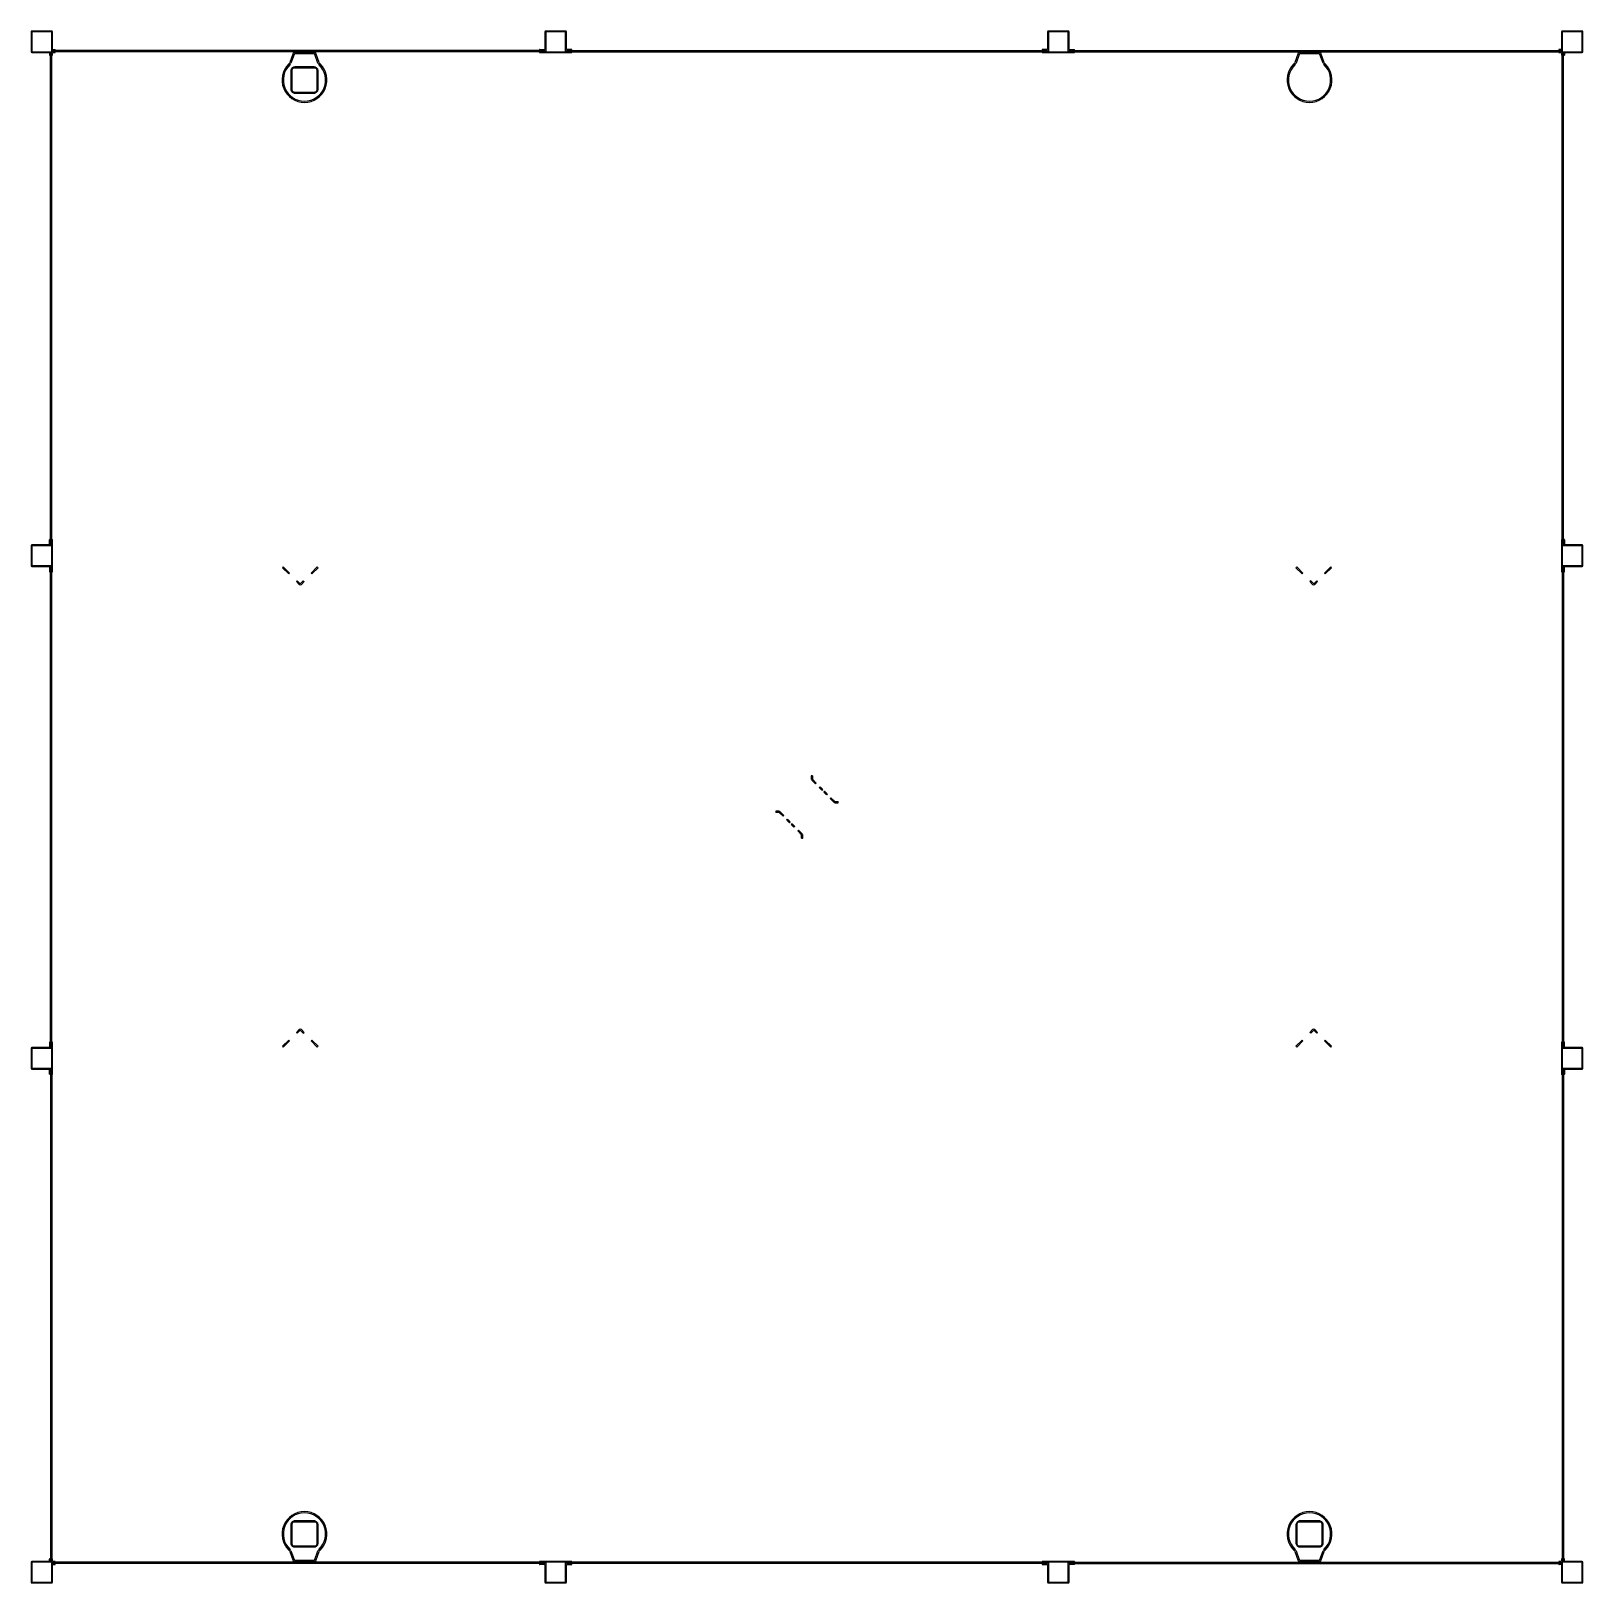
# Model space of a CAD drawing. Extents: x 401 to 4069, y -1682 to 1986.
import ezdxf

# ---------------------------------------------------------------- set-up
doc = ezdxf.new("R2010")
doc.units = 0
doc.header["$LTSCALE"] = 12.7
doc.layers.add('VISIBLE', color=7, linetype='CONTINUOUS')

msp = doc.modelspace()

# ---------------------------------------------------------------- linework, layer by layer
at = {"layer": 'VISIBLE'}
for p, q in [((400.8, 1984), (400.8, 1937.2)), ((449.6, 1986), (402.8, 1986)), ((402.8, 1983), (402.8, 1938.2)), ((448.6, 1984), (403.8, 1984)), ((449.6, 1938.2), (449.6, 1983)), ((451.6, 1942.6), (451.6, 1984)), ((1615.5, 1984), (1615.5, 1943.1)), ((1664.3, 1986), (1617.5, 1986)), ((1617.5, 1983), (1617.5, 1938.2)), ((1663.3, 1984), (1618.5, 1984)), ((1664.3, 1938.2), (1664.3, 1983)), ((1666.3, 1943.1), (1666.3, 1984)), ((2803.3, 1984), (2803.3, 1943.1)), ((2852.1, 1986), (2805.3, 1986)), ((2805.3, 1983), (2805.3, 1938.2)), ((2851.1, 1984), (2806.3, 1984)), ((2852.1, 1938.2), (2852.1, 1983)), ((2854.1, 1943.1), (2854.1, 1984)), ((4018, 1984), (4018, 1942.6)), ((4066.8, 1986), (4020, 1986)), ((4020, 1983), (4020, 1938.2)), ((4065.8, 1984), (4021, 1984)), ((4066.8, 1938.2), (4066.8, 1983)), ((4068.8, 1937.2), (4068.8, 1984)), ((402.8, 1935.2), (444.1, 1935.2)), ((403.8, 1937.2), (448.6, 1937.2)), ((444.6, 1934.7), (444.6, 1929.3)), ((445.5, 1929), (446.5, 1930.5)), ((446.6, 1934.7), (446.6, 1930.8)), ((447.1, 1935.2), (449.1, 1935.2)), ((447.1, 772.8), (447.1, 1934.8)), ((449.6, 1934.8), (447.1, 1934.8)), ((449.6, 772.8), (449.6, 1934.8)), ((449.6, 1930.8), (449.6, 1934.7)), ((449.7, 1930.5), (450.7, 1929)), ((451.6, 1937.7), (451.6, 1939.7)), ((451.6, 1929.3), (451.6, 1934.7)), ((1614, 1939.7), (452, 1939.7)), ((452, 1939.7), (452, 1937.2)), ((1614, 1937.2), (452, 1937.2)), ((452.1, 1942.1), (457.5, 1942.1)), ((452.1, 1940.2), (456, 1940.2)), ((452.1, 1937.2), (456, 1937.2)), ((452.1, 1935.2), (457.5, 1935.2)), ((457.7, 1941.3), (456.3, 1940.3)), ((457.7, 1936.1), (456.3, 1937.1)), ((1020.4, 1933.9), (1012.4, 1911.9)), ((1022.5, 1930.9), (1015, 1910.2)), ((1071.7, 1935.2), (1022.3, 1935.2)), ((1069.6, 1932.2), (1024.4, 1932.2)), ((1079, 1910.2), (1071.5, 1930.9)), ((1081.6, 1911.9), (1073.6, 1933.9)), ((1602.8, 1935.2), (1602.8, 1935.7)), ((1602.8, 1935.2), (1678.5, 1935.2)), ((1604.5, 1940.3), (1603, 1941.3)), ((1604.5, 1937.1), (1603, 1936.1)), ((1603.3, 1942.1), (1614.5, 1942.1)), ((1604.8, 1940.2), (1615, 1940.2)), ((1604.8, 1937.2), (1615, 1937.2)), ((1614, 1937.2), (1614, 1939.7)), ((1615.5, 1939.7), (1615.5, 1937.7)), ((1618.5, 1937.2), (1663.3, 1937.2)), ((1666.3, 1937.7), (1666.3, 1939.7)), ((1666.5, 1939.7), (2803.1, 1939.7)), ((1666.5, 1939.7), (1666.5, 1937.2)), ((1666.5, 1937.2), (2803.1, 1937.2)), ((1677.1, 1940.2), (1666.8, 1940.2)), ((1677.1, 1937.2), (1666.8, 1937.2)), ((1678.5, 1942.1), (1667.3, 1942.1)), ((1677.4, 1940.3), (1678.8, 1941.3)), ((1677.4, 1937.1), (1678.8, 1936.1)), ((2790.8, 1941.3), (2792.3, 1940.3)), ((2790.8, 1936.1), (2792.3, 1937.1)), ((2802.3, 1942.1), (2791.1, 1942.1)), ((2791.1, 1935.2), (2866.8, 1935.2)), ((2802.8, 1940.2), (2792.5, 1940.2)), ((2802.8, 1937.2), (2792.5, 1937.2)), ((2803.1, 1937.2), (2803.1, 1939.7)), ((2803.3, 1939.7), (2803.3, 1937.7)), ((2806.3, 1937.2), (2851.1, 1937.2)), ((2854.1, 1937.7), (2854.1, 1939.7)), ((2854.6, 1940.2), (2864.9, 1940.2)), ((2854.6, 1937.2), (2864.9, 1937.2)), ((2855.1, 1942.1), (2866.3, 1942.1)), ((2855.6, 1939.7), (4017.6, 1939.7)), ((2855.6, 1939.7), (2855.6, 1937.2)), ((2855.6, 1937.2), (4017.6, 1937.2)), ((2866.6, 1941.3), (2865.1, 1940.3)), ((2866.6, 1936.1), (2865.1, 1937.1)), ((2866.8, 1935.7), (2866.8, 1935.2)), ((3396, 1933.9), (3388, 1911.9)), ((3398.1, 1930.9), (3390.6, 1910.2)), ((3447.3, 1935.2), (3397.9, 1935.2)), ((3445.2, 1932.2), (3400, 1932.2)), ((3454.6, 1910.2), (3447.1, 1930.9)), ((3457.2, 1911.9), (3449.2, 1933.9)), ((4011.9, 1941.3), (4013.3, 1940.3)), ((4013.3, 1937.1), (4011.9, 1936.1)), ((4017.5, 1942.1), (4012.2, 1942.1)), ((4012.2, 1935.2), (4017.5, 1935.2)), ((4017.5, 1940.2), (4013.6, 1940.2)), ((4013.6, 1937.2), (4017.5, 1937.2)), ((4017.6, 1937.2), (4017.6, 1939.7)), ((4018, 1939.7), (4018, 1937.7)), ((4018, 1934.7), (4018, 1929.3)), ((4018.9, 1929), (4019.9, 1930.5)), ((4020, 772.8), (4020, 1934.8)), ((4022.5, 1934.8), (4020, 1934.8)), ((4020, 1934.7), (4020, 1930.8)), ((4020.5, 1935.2), (4022.5, 1935.2)), ((4021, 1937.2), (4065.8, 1937.2)), ((4022.5, 772.8), (4022.5, 1934.8)), ((4023, 1934.7), (4023, 1930.8)), ((4024.1, 1929), (4023.1, 1930.5)), ((4025, 1934.7), (4025, 1929.3)), ((4025.5, 1935.2), (4066.8, 1935.2)), ((1015.4, 1848), (1015.4, 1892.3)), ((1018, 1846.8), (1018, 1893.6)), ((1023.6, 1899.2), (1070.4, 1899.2)), ((1024.9, 1901.8), (1069.2, 1901.8)), ((1076.1, 1893.6), (1076.1, 1846.8)), ((1078.6, 1892.3), (1078.6, 1848)), ((1070.4, 1841.1), (1023.6, 1841.1)), ((1035.2, 1838.6), (1024.9, 1838.6)), ((1035, 1838.9), (1039.4, 1838.9)), ((1035.2, 1838.6), (1035, 1838.9)), ((1039.4, 1838.9), (1039.2, 1838.6)), ((1052.8, 1838.6), (1039.2, 1838.6)), ((1052.8, 1838.6), (1053.1, 1838.9)), ((1053.1, 1838.9), (1055.9, 1838.9)), ((1055.9, 1838.9), (1055.6, 1838.6)), ((1058.1, 1838.6), (1055.6, 1838.6)), ((1057.8, 1838.9), (1060.6, 1838.9)), ((1058.1, 1838.6), (1057.8, 1838.9)), ((1060.6, 1838.9), (1060.9, 1838.6)), ((1069.2, 1838.6), (1060.9, 1838.6)), ((443.6, 771.3), (402.8, 771.3)), ((444.6, 772.3), (444.6, 783.5)), ((445.5, 783.8), (446.5, 782.3)), ((446.6, 771.8), (446.6, 782)), ((447.1, 772.8), (449.6, 772.8)), ((449.1, 771.3), (447.1, 771.3)), ((449.6, 771.8), (449.6, 782)), ((450.7, 783.8), (449.7, 782.3)), ((451.1, 784), (451.6, 784)), ((451.6, 708.3), (451.6, 784)), ((4018, 784), (4018.5, 784)), ((4018, 784), (4018, 708.3)), ((4019.9, 782.3), (4018.9, 783.8)), ((4020, 782), (4020, 771.8)), ((4020, 772.8), (4022.5, 772.8)), ((4022.5, 771.3), (4020.5, 771.3)), ((4023, 782), (4023, 771.8)), ((4023.1, 782.3), (4024.1, 783.8)), ((4025, 783.5), (4025, 772.3)), ((4066.8, 771.3), (4026, 771.3)), ((400.8, 769.3), (400.8, 722.5)), ((402.8, 768.3), (402.8, 723.5)), ((448.6, 769.3), (403.8, 769.3)), ((449.6, 723.5), (449.6, 768.3)), ((4020, 768.3), (4020, 723.5)), ((4065.8, 769.3), (4021, 769.3)), ((4066.8, 723.5), (4066.8, 768.3)), ((4068.8, 722.5), (4068.8, 769.3)), ((402.8, 720.5), (443.6, 720.5)), ((403.8, 722.5), (448.6, 722.5)), ((444.6, 719.5), (444.6, 708.3)), ((445.5, 708), (446.5, 709.4)), ((446.6, 720), (446.6, 709.7)), ((447.1, 720.5), (449.1, 720.5)), ((449.6, 720.3), (447.1, 720.3)), ((447.1, -416.3), (447.1, 720.3)), ((449.6, -416.3), (449.6, 720.3)), ((449.6, 720), (449.6, 709.7)), ((450.7, 708), (449.7, 709.4)), ((996.9, 719.4), (995.1, 717.6)), ((995.1, 717.6), (1010, 702.8)), ((996.9, 719.4), (1011.7, 704.5)), ((1011.7, 704.5), (1010, 702.8)), ((1062.5, 704.5), (1077.4, 719.4)), ((1062.5, 704.5), (1064.3, 702.8)), ((1064.3, 702.8), (1079.2, 717.6)), ((1079.2, 717.6), (1077.4, 719.4)), ((3392.2, 719.4), (3390.5, 717.6)), ((3390.5, 717.6), (3405.3, 702.8)), ((3392.2, 719.4), (3407.1, 704.5)), ((3407.1, 704.5), (3405.3, 702.8)), ((3457.9, 704.5), (3472.7, 719.4)), ((3457.9, 704.5), (3459.6, 702.8)), ((3459.6, 702.8), (3474.5, 717.6)), ((3474.5, 717.6), (3472.7, 719.4)), ((4019.9, 709.4), (4018.9, 708)), ((4020, 720.3), (4020, -416.3)), ((4022.5, 720.3), (4020, 720.3)), ((4020, 709.7), (4020, 720)), ((4020.5, 720.5), (4022.5, 720.5)), ((4021, 722.5), (4065.8, 722.5)), ((4022.5, 720.3), (4022.5, -416.3)), ((4023, 709.7), (4023, 720)), ((4023.1, 709.4), (4024.1, 708)), ((4025, 708.3), (4025, 719.5)), ((4026, 720.5), (4066.8, 720.5)), ((1029.9, 686.3), (1028.1, 684.6)), ((1028.1, 684.6), (1034.5, 678.2)), ((1029.9, 686.3), (1036.3, 679.9)), ((1038, 679.9), (1044.3, 686.3)), ((1039.7, 678.2), (1046.1, 684.6)), ((1044.3, 686.3), (1046.1, 684.6)), ((3425.3, 686.3), (3423.5, 684.6)), ((3423.5, 684.6), (3429.9, 678.2)), ((3425.3, 686.3), (3431.7, 679.9)), ((3433.3, 679.9), (3439.7, 686.3)), ((3435.1, 678.2), (3441.5, 684.6)), ((3439.7, 686.3), (3441.5, 684.6)), ((2245, 225.7), (2245, 218.1)), ((2247.5, 225.7), (2245, 225.7)), ((2247.5, 225.7), (2247.5, 218.1)), ((2245.9, 215.8), (2254.9, 206.8)), ((2247.7, 217.5), (2256.7, 208.5)), ((2254.9, 206.8), (2256.7, 208.5)), ((2263.8, 197.9), (2265.6, 199.7)), ((2263.8, 197.9), (2270.1, 191.6)), ((2265.6, 199.7), (2271.9, 193.4)), ((2270.1, 191.6), (2271.9, 193.4)), ((2276.2, 189.1), (2274.4, 187.3)), ((2274.4, 187.3), (2280.7, 181)), ((2276.2, 189.1), (2282.5, 182.8)), ((2282.5, 182.8), (2280.7, 181)), ((2291.4, 173.9), (2289.6, 172.1)), ((2289.6, 172.1), (2298.6, 163.1)), ((2291.4, 173.9), (2300.3, 164.9)), ((2300.9, 164.6), (2308.5, 164.6)), ((2300.9, 162.1), (2308.5, 162.1)), ((2308.5, 162.1), (2308.5, 164.6)), ((2168.7, 141.8), (2161.1, 141.8)), ((2161.1, 141.8), (2161.1, 139.3)), ((2168.7, 139.3), (2161.1, 139.3)), ((2178.3, 130.1), (2169.3, 139.1)), ((2180, 131.9), (2171, 140.9)), ((2178.3, 130.1), (2180, 131.9)), ((2187.1, 121.2), (2188.9, 123)), ((2193.4, 114.9), (2187.1, 121.2)), ((2195.2, 116.7), (2188.9, 123)), ((2193.4, 114.9), (2195.2, 116.7)), ((2199.5, 112.4), (2197.7, 110.6)), ((2204, 104.3), (2197.7, 110.6)), ((2205.8, 106.1), (2199.5, 112.4)), ((2205.8, 106.1), (2204, 104.3)), ((2214.7, 97.2), (2212.9, 95.4)), ((2221.9, 86.5), (2212.9, 95.4)), ((2223.7, 88.2), (2214.7, 97.2)), ((2222.1, 78.3), (2222.1, 85.9)), ((2222.1, 78.3), (2224.6, 78.3)), ((2224.6, 78.3), (2224.6, 85.9)), ((1010, -398.8), (995.1, -413.6)), ((1011.7, -400.5), (996.9, -415.4)), ((1011.7, -400.5), (1010, -398.8)), ((1034.5, -374.2), (1028.1, -380.6)), ((1029.9, -382.4), (1028.1, -380.6)), ((1036.3, -376), (1029.9, -382.4)), ((1044.3, -382.4), (1038, -376)), ((1046.1, -380.6), (1039.7, -374.2)), ((1044.3, -382.4), (1046.1, -380.6)), ((1062.5, -400.5), (1064.3, -398.8)), ((1077.4, -415.4), (1062.5, -400.5)), ((1079.2, -413.6), (1064.3, -398.8)), ((3405.3, -398.8), (3390.5, -413.6)), ((3407.1, -400.5), (3392.2, -415.4)), ((3407.1, -400.5), (3405.3, -398.8)), ((3429.9, -374.2), (3423.5, -380.6)), ((3425.3, -382.4), (3423.5, -380.6)), ((3431.7, -376), (3425.3, -382.4)), ((3439.7, -382.4), (3433.3, -376)), ((3441.5, -380.6), (3435.1, -374.2)), ((3439.7, -382.4), (3441.5, -380.6)), ((3457.9, -400.5), (3459.6, -398.8)), ((3472.7, -415.4), (3457.9, -400.5)), ((3474.5, -413.6), (3459.6, -398.8)), ((400.8, -418.5), (400.8, -465.3)), ((443.6, -416.5), (402.8, -416.5)), ((402.8, -419.5), (402.8, -464.3)), ((448.6, -418.5), (403.8, -418.5)), ((444.6, -404.3), (444.6, -415.5)), ((446.5, -405.5), (445.5, -404)), ((446.6, -405.7), (446.6, -416)), ((447.1, -416.3), (449.6, -416.3)), ((449.1, -416.5), (447.1, -416.5)), ((449.6, -405.7), (449.6, -416)), ((449.6, -464.3), (449.6, -419.5)), ((449.7, -405.5), (450.7, -404)), ((451.6, -480), (451.6, -404.3)), ((995.1, -413.6), (996.9, -415.4)), ((1077.4, -415.4), (1079.2, -413.6)), ((3390.5, -413.6), (3392.2, -415.4)), ((3472.7, -415.4), (3474.5, -413.6)), ((4018, -404.3), (4018, -480)), ((4018.9, -404), (4019.9, -405.5)), ((4020, -416), (4020, -405.7)), ((4020, -416.3), (4022.5, -416.3)), ((4020, -419.5), (4020, -464.3)), ((4022.5, -416.5), (4020.5, -416.5)), ((4065.8, -418.5), (4021, -418.5)), ((4023, -416), (4023, -405.7)), ((4024.1, -404), (4023.1, -405.5)), ((4025, -415.5), (4025, -404.3)), ((4066.8, -416.5), (4026, -416.5)), ((4066.8, -464.3), (4066.8, -419.5)), ((4068.8, -465.3), (4068.8, -418.5)), ((402.8, -467.3), (443.6, -467.3)), ((403.8, -465.3), (448.6, -465.3)), ((444.6, -479.5), (444.6, -468.3)), ((446.6, -478.1), (446.6, -467.8)), ((447.1, -467.3), (449.1, -467.3)), ((447.1, -468.8), (447.1, -1630.9)), ((449.6, -468.8), (447.1, -468.8)), ((449.6, -478.1), (449.6, -467.8)), ((449.6, -468.8), (449.6, -1630.9)), ((4020, -467.8), (4020, -478.1)), ((4020, -468.8), (4020, -1630.9)), ((4022.5, -468.8), (4020, -468.8)), ((4020.5, -467.3), (4022.5, -467.3)), ((4021, -465.3), (4065.8, -465.3)), ((4022.5, -468.8), (4022.5, -1630.9)), ((4023, -467.8), (4023, -478.1)), ((4025, -468.3), (4025, -479.5)), ((4026, -467.3), (4066.8, -467.3)), ((446.5, -478.3), (445.5, -479.8)), ((449.7, -478.3), (450.7, -479.8)), ((451.6, -480), (451.1, -480)), ((4018.5, -480), (4018, -480)), ((4018.9, -479.8), (4019.9, -478.3)), ((4024.1, -479.8), (4023.1, -478.3)), ((1023.6, -1537.2), (1070.4, -1537.2)), ((1024.9, -1534.6), (1033.2, -1534.6)), ((1033.5, -1534.9), (1033.2, -1534.6)), ((1036.2, -1534.9), (1033.5, -1534.9)), ((1035.9, -1534.6), (1038.5, -1534.6)), ((1035.9, -1534.6), (1036.2, -1534.9)), ((1038.2, -1534.9), (1038.5, -1534.6)), ((1041, -1534.9), (1038.2, -1534.9)), ((1041.2, -1534.6), (1041, -1534.9)), ((1041.2, -1534.6), (1054.8, -1534.6)), ((1054.6, -1534.9), (1054.8, -1534.6)), ((1059, -1534.9), (1054.6, -1534.9)), ((1058.9, -1534.6), (1059, -1534.9)), ((1058.9, -1534.6), (1069.2, -1534.6)), ((3399.2, -1537.2), (3446, -1537.2)), ((3400.4, -1534.6), (3408.7, -1534.6)), ((3409, -1534.9), (3408.7, -1534.6)), ((3411.8, -1534.9), (3409, -1534.9)), ((3411.5, -1534.6), (3414, -1534.6)), ((3411.5, -1534.6), (3411.8, -1534.9)), ((3413.7, -1534.9), (3414, -1534.6)), ((3416.5, -1534.9), (3413.7, -1534.9)), ((3416.8, -1534.6), (3416.5, -1534.9)), ((3416.8, -1534.6), (3430.4, -1534.6)), ((3430.2, -1534.9), (3430.4, -1534.6)), ((3434.6, -1534.9), (3430.2, -1534.9)), ((3434.5, -1534.6), (3434.6, -1534.9)), ((3434.5, -1534.6), (3444.7, -1534.6)), ((1015.4, -1588.4), (1015.4, -1544.1)), ((1018, -1589.6), (1018, -1542.8)), ((1076.1, -1542.8), (1076.1, -1589.6)), ((1078.6, -1544.1), (1078.6, -1588.4)), ((3391, -1588.4), (3391, -1544.1)), ((3393.5, -1589.6), (3393.5, -1542.8)), ((3451.6, -1542.8), (3451.6, -1589.6)), ((3454.2, -1544.1), (3454.2, -1588.4)), ((1012.4, -1607.9), (1020.4, -1629.9)), ((1015, -1606.2), (1022.5, -1626.9)), ((1070.4, -1595.3), (1023.6, -1595.3)), ((1069.2, -1597.8), (1024.9, -1597.8)), ((1071.5, -1626.9), (1079, -1606.2)), ((1073.6, -1629.9), (1081.6, -1607.9)), ((3388, -1607.9), (3396, -1629.9)), ((3390.6, -1606.2), (3398.1, -1626.9)), ((3446, -1595.3), (3399.2, -1595.3)), ((3444.7, -1597.8), (3400.4, -1597.8)), ((3447.1, -1626.9), (3454.6, -1606.2)), ((3449.2, -1629.9), (3457.2, -1607.9)), ((400.8, -1633.2), (400.8, -1680)), ((444.1, -1631.2), (402.8, -1631.2)), ((402.8, -1634.2), (402.8, -1679)), ((448.6, -1633.2), (403.8, -1633.2)), ((444.6, -1630.7), (444.6, -1625.4)), ((445.5, -1625.1), (446.5, -1626.5)), ((446.6, -1630.7), (446.6, -1626.8)), ((447.1, -1630.9), (449.6, -1630.9)), ((449.1, -1631.2), (447.1, -1631.2)), ((449.6, -1630.7), (449.6, -1626.8)), ((449.6, -1679), (449.6, -1634.2)), ((450.7, -1625.1), (449.7, -1626.5)), ((451.6, -1630.7), (451.6, -1625.4)), ((451.6, -1635.7), (451.6, -1633.7)), ((451.6, -1680), (451.6, -1638.7)), ((1614, -1633.2), (452, -1633.2)), ((452, -1633.2), (452, -1635.7)), ((1614, -1635.7), (452, -1635.7)), ((457.5, -1631.2), (452.1, -1631.2)), ((456, -1633.2), (452.1, -1633.2)), ((452.1, -1636.2), (456, -1636.2)), ((452.1, -1638.2), (457.5, -1638.2)), ((456.3, -1633.1), (457.7, -1632.1)), ((457.7, -1637.3), (456.3, -1636.3)), ((1022.3, -1631.2), (1071.7, -1631.2)), ((1024.4, -1628.2), (1069.6, -1628.2)), ((1602.8, -1631.7), (1602.8, -1631.2)), ((1678.5, -1631.2), (1602.8, -1631.2)), ((1603, -1632.1), (1604.5, -1633.1)), ((1603, -1637.3), (1604.5, -1636.3)), ((1614.5, -1638.2), (1603.3, -1638.2)), ((1615, -1633.2), (1604.8, -1633.2)), ((1615, -1636.2), (1604.8, -1636.2)), ((1614, -1635.7), (1614, -1633.2)), ((1615.5, -1633.7), (1615.5, -1635.7)), ((1615.5, -1639.2), (1615.5, -1680)), ((1617.5, -1634.2), (1617.5, -1679)), ((1663.3, -1633.2), (1618.5, -1633.2)), ((1664.3, -1679), (1664.3, -1634.2)), ((1666.3, -1635.7), (1666.3, -1633.7)), ((1666.3, -1680), (1666.3, -1639.2)), ((2803.1, -1633.2), (1666.5, -1633.2)), ((1666.5, -1633.2), (1666.5, -1635.7)), ((2803.1, -1635.7), (1666.5, -1635.7)), ((1666.8, -1633.2), (1677.1, -1633.2)), ((1666.8, -1636.2), (1677.1, -1636.2)), ((1667.3, -1638.2), (1678.5, -1638.2)), ((1678.8, -1632.1), (1677.4, -1633.1)), ((1678.8, -1637.3), (1677.4, -1636.3)), ((2792.3, -1633.1), (2790.8, -1632.1)), ((2792.3, -1636.3), (2790.8, -1637.3)), ((2866.8, -1631.2), (2791.1, -1631.2)), ((2791.1, -1638.2), (2802.3, -1638.2)), ((2792.5, -1633.2), (2802.8, -1633.2)), ((2792.5, -1636.2), (2802.8, -1636.2)), ((2803.1, -1635.7), (2803.1, -1633.2)), ((2803.3, -1633.7), (2803.3, -1635.7)), ((2803.3, -1639.2), (2803.3, -1680)), ((2805.3, -1634.2), (2805.3, -1679)), ((2851.1, -1633.2), (2806.3, -1633.2)), ((2852.1, -1679), (2852.1, -1634.2)), ((2854.1, -1635.7), (2854.1, -1633.7)), ((2854.1, -1680), (2854.1, -1639.2)), ((2864.9, -1633.2), (2854.6, -1633.2)), ((2864.9, -1636.2), (2854.6, -1636.2)), ((2866.3, -1638.2), (2855.1, -1638.2)), ((2855.6, -1633.2), (4017.6, -1633.2)), ((2855.6, -1633.2), (2855.6, -1635.7)), ((2855.6, -1635.7), (4017.6, -1635.7)), ((2865.1, -1633.1), (2866.6, -1632.1)), ((2865.1, -1636.3), (2866.6, -1637.3)), ((2866.8, -1631.2), (2866.8, -1631.7)), ((3397.9, -1631.2), (3447.3, -1631.2)), ((3400, -1628.2), (3445.2, -1628.2)), ((4011.9, -1632.1), (4013.3, -1633.1)), ((4011.9, -1637.3), (4013.3, -1636.3)), ((4017.5, -1631.2), (4012.2, -1631.2)), ((4017.5, -1638.2), (4012.2, -1638.2)), ((4017.5, -1633.2), (4013.6, -1633.2)), ((4017.5, -1636.2), (4013.6, -1636.2)), ((4017.6, -1635.7), (4017.6, -1633.2)), ((4018, -1625.4), (4018, -1630.7)), ((4018, -1633.7), (4018, -1635.7)), ((4018, -1638.7), (4018, -1680)), ((4019.9, -1626.5), (4018.9, -1625.1)), ((4020, -1626.8), (4020, -1630.7)), ((4020, -1630.9), (4022.5, -1630.9)), ((4020, -1634.2), (4020, -1679)), ((4022.5, -1631.2), (4020.5, -1631.2)), ((4065.8, -1633.2), (4021, -1633.2)), ((4023, -1630.7), (4023, -1626.8)), ((4024.1, -1625.1), (4023.1, -1626.5)), ((4025, -1630.7), (4025, -1625.4)), ((4066.8, -1631.2), (4025.5, -1631.2)), ((4066.8, -1679), (4066.8, -1634.2)), ((4068.8, -1680), (4068.8, -1633.2)), ((402.8, -1682), (449.6, -1682)), ((403.8, -1680), (448.6, -1680)), ((1617.5, -1682), (1664.3, -1682)), ((1618.5, -1680), (1663.3, -1680)), ((2805.3, -1682), (2852.1, -1682)), ((2806.3, -1680), (2851.1, -1680)), ((4020, -1682), (4066.8, -1682)), ((4021, -1680), (4065.8, -1680))]:
    msp.add_line(p, q, dxfattribs=at)
for points in [[(1015.4, 1892.3), (1015.6, 1893.7), (1015.9, 1895.1), (1016.6, 1896.6), (1017.5, 1898.1)], [(1018, 1893.6), (1018.1, 1894.6), (1018.4, 1895.6), (1018.8, 1896.7)], [(1019.1, 1899.8), (1020.6, 1900.6), (1022.1, 1901.3), (1023.5, 1901.6), (1024.9, 1901.8)], [(1020.5, 1898.4), (1021.6, 1898.8), (1022.6, 1899.1), (1023.6, 1899.2)], [(1069.2, 1901.8), (1070.5, 1901.6), (1072, 1901.3), (1073.5, 1900.6), (1074.9, 1899.8)], [(1070.4, 1899.2), (1071.4, 1899.1), (1072.5, 1898.8), (1073.6, 1898.4)], [(1075.2, 1896.7), (1075.7, 1895.6), (1076, 1894.6), (1076.1, 1893.6)], [(1076.6, 1898.1), (1077.5, 1896.6), (1078.1, 1895.1), (1078.5, 1893.7), (1078.6, 1892.3)], [(1017.5, 1842.3), (1016.6, 1843.7), (1015.9, 1845.2), (1015.6, 1846.7), (1015.4, 1848)], [(1018.8, 1843.6), (1018.4, 1844.7), (1018.1, 1845.8), (1018, 1846.8)], [(1024.9, 1838.6), (1023.5, 1838.7), (1022.1, 1839.1), (1020.6, 1839.8), (1019.1, 1840.6)], [(1023.6, 1841.1), (1022.6, 1841.2), (1021.6, 1841.5), (1020.5, 1842)], [(1074.9, 1840.6), (1073.5, 1839.8), (1072, 1839.1), (1070.5, 1838.7), (1069.2, 1838.6)], [(1073.6, 1842), (1072.5, 1841.5), (1071.4, 1841.2), (1070.4, 1841.1)], [(1076.1, 1846.8), (1076, 1845.8), (1075.7, 1844.7), (1075.2, 1843.6)], [(1078.6, 1848), (1078.5, 1846.7), (1078.1, 1845.2), (1077.5, 1843.7), (1076.6, 1842.3)], [(1015.4, -1544.1), (1015.6, -1542.7), (1015.9, -1541.3), (1016.6, -1539.8), (1017.5, -1538.3)], [(1018, -1542.8), (1018.1, -1541.8), (1018.4, -1540.8), (1018.8, -1539.7)], [(1019.1, -1536.6), (1020.6, -1535.8), (1022.1, -1535.1), (1023.5, -1534.7), (1024.9, -1534.6)], [(1020.5, -1538), (1021.6, -1537.6), (1022.6, -1537.3), (1023.6, -1537.2)], [(1069.2, -1534.6), (1070.5, -1534.7), (1072, -1535.1), (1073.5, -1535.8), (1074.9, -1536.6)], [(1070.4, -1537.2), (1071.4, -1537.3), (1072.5, -1537.6), (1073.6, -1538)], [(1075.2, -1539.7), (1075.7, -1540.8), (1076, -1541.8), (1076.1, -1542.8)], [(1076.6, -1538.3), (1077.5, -1539.8), (1078.1, -1541.3), (1078.5, -1542.7), (1078.6, -1544.1)], [(3391, -1544.1), (3391.1, -1542.7), (3391.5, -1541.3), (3392.2, -1539.8), (3393, -1538.3)], [(3393.5, -1542.8), (3393.6, -1541.8), (3393.9, -1540.8), (3394.4, -1539.7)], [(3394.7, -1536.6), (3396.2, -1535.8), (3397.6, -1535.1), (3399.1, -1534.7), (3400.4, -1534.6)], [(3396.1, -1538), (3397.1, -1537.6), (3398.2, -1537.3), (3399.2, -1537.2)], [(3444.7, -1534.6), (3446.1, -1534.7), (3447.5, -1535.1), (3449, -1535.8), (3450.5, -1536.6)], [(3446, -1537.2), (3447, -1537.3), (3448, -1537.6), (3449.1, -1538)], [(3450.8, -1539.7), (3451.2, -1540.8), (3451.5, -1541.8), (3451.6, -1542.8)], [(3452.2, -1538.3), (3453, -1539.8), (3453.7, -1541.3), (3454.1, -1542.7), (3454.2, -1544.1)], [(1017.5, -1594.1), (1016.6, -1592.6), (1015.9, -1591.2), (1015.6, -1589.7), (1015.4, -1588.4)], [(1018.8, -1592.7), (1018.4, -1591.7), (1018.1, -1590.6), (1018, -1589.6)], [(1024.9, -1597.8), (1023.5, -1597.7), (1022.1, -1597.3), (1020.6, -1596.6), (1019.1, -1595.8)], [(1023.6, -1595.3), (1022.6, -1595.2), (1021.6, -1594.9), (1020.5, -1594.4)], [(1074.9, -1595.8), (1073.5, -1596.6), (1072, -1597.3), (1070.5, -1597.7), (1069.2, -1597.8)], [(1073.6, -1594.4), (1072.5, -1594.9), (1071.4, -1595.2), (1070.4, -1595.3)], [(1076.1, -1589.6), (1076, -1590.6), (1075.7, -1591.7), (1075.2, -1592.7)], [(1078.6, -1588.4), (1078.5, -1589.7), (1078.1, -1591.2), (1077.5, -1592.6), (1076.6, -1594.1)], [(3393, -1594.1), (3392.2, -1592.6), (3391.5, -1591.2), (3391.1, -1589.7), (3391, -1588.4)], [(3394.4, -1592.7), (3393.9, -1591.7), (3393.6, -1590.6), (3393.5, -1589.6)], [(3400.4, -1597.8), (3399.1, -1597.7), (3397.6, -1597.3), (3396.2, -1596.6), (3394.7, -1595.8)], [(3399.2, -1595.3), (3398.2, -1595.2), (3397.1, -1594.9), (3396.1, -1594.4)], [(3450.5, -1595.8), (3449, -1596.6), (3447.5, -1597.3), (3446.1, -1597.7), (3444.7, -1597.8)], [(3449.1, -1594.4), (3448, -1594.9), (3447, -1595.2), (3446, -1595.3)], [(3451.6, -1589.6), (3451.5, -1590.6), (3451.2, -1591.7), (3450.8, -1592.7)], [(3454.2, -1588.4), (3454.1, -1589.7), (3453.7, -1591.2), (3453, -1592.6), (3452.2, -1594.1)]]:
    msp.add_lwpolyline(points, dxfattribs=at)
for centre, radius, start, end in [((402.8, 1984), 2, 90, 180), ((403.8, 1983), 1, 90, 180), ((448.6, 1983), 1, 0, 90), ((449.6, 1984), 2, 0, 90), ((1617.5, 1984), 2, 90, 180), ((1618.5, 1983), 1, 90, 180), ((1663.3, 1983), 1, 0, 90), ((1664.3, 1984), 2, 0, 90), ((2805.3, 1984), 2, 90, 180), ((2806.3, 1983), 1, 90, 180), ((2851.1, 1983), 1, 0, 90), ((2852.1, 1984), 2, 0, 90), ((4020, 1984), 2, 90, 180), ((4021, 1983), 1, 90, 180), ((4065.8, 1983), 1, 0, 90), ((4066.8, 1984), 2, 360, 90), ((402.8, 1937.2), 2, 180, 270), ((403.8, 1938.2), 1, 180, 270), ((444.1, 1934.7), 0.5, 0, 90), ((445.1, 1929.3), 0.5, 180, 268.3334), ((445.1, 1929.3), 0.5, 271.6666, 325), ((446.1, 1930.8), 0.5, 325, 0), ((447.1, 1934.7), 0.5, 90, 180), ((448.6, 1938.2), 1, 270, 0), ((449.1, 1934.7), 0.5, 0, 90), ((450.1, 1930.8), 0.5, 180, 215), ((451.1, 1929.3), 0.5, 215, 268.3334), ((451.1, 1929.3), 0.5, 271.6666, 0), ((452.1, 1942.6), 0.5, 180, 270), ((452.1, 1939.7), 0.5, 90, 180), ((452.1, 1937.7), 0.5, 180, 270), ((452.1, 1934.7), 0.5, 90, 180), ((456, 1940.7), 0.5, 270, 305), ((456, 1936.7), 0.5, 55, 90), ((457.5, 1941.6), 0.5, 1.6666, 90), ((457.5, 1935.7), 0.5, 270, 358.3334), ((457.5, 1941.7), 0.5, 305, 358.3334), ((457.5, 1935.7), 0.5, 1.6666, 55), ((1047, 1870.2), 53, 134.2791, 45.7209), ((1003, 1915.3), 10, 314.2791, 340), ((1005.6, 1913.6), 10, 313.6326, 340), ((1022.3, 1933.2), 2, 90, 160), ((1024.4, 1930.2), 2, 90, 160), ((1069.6, 1930.2), 2, 20, 90), ((1071.7, 1933.2), 2, 20, 90), ((1088.4, 1913.6), 10, 200, 226.3674), ((1091, 1915.3), 10, 200, 225.7209), ((1603.3, 1941.6), 0.5, 90, 178.3334), ((1603.3, 1941.7), 0.5, 181.6666, 235), ((1603.3, 1935.7), 0.5, 125, 180), ((1604.8, 1940.7), 0.5, 235, 270), ((1604.8, 1936.7), 0.5, 90, 125), ((1614.5, 1943.1), 1, 270, 0), ((1615, 1939.7), 0.5, 0, 90), ((1615, 1937.7), 0.5, 270, 0), ((1618.5, 1938.2), 1, 180, 270), ((1663.3, 1938.2), 1, 270, 0), ((1667.3, 1943.1), 1, 180, 270), ((1666.8, 1939.7), 0.5, 90, 180), ((1666.8, 1937.7), 0.5, 180, 270), ((1677.1, 1940.7), 0.5, 270, 305), ((1677.1, 1936.7), 0.5, 55, 90), ((1678.5, 1941.6), 0.5, 1.6666, 90), ((1678.5, 1935.7), 0.5, 270, 358.3334), ((1678.5, 1941.7), 0.5, 305, 358.3334), ((1678.5, 1935.7), 0.5, 1.6666, 55), ((2791.1, 1941.6), 0.5, 90, 178.3334), ((2791.1, 1941.7), 0.5, 181.6666, 235), ((2791.1, 1935.7), 0.5, 125, 178.3334), ((2791.1, 1935.7), 0.5, 181.6666, 270), ((2792.5, 1940.7), 0.5, 235, 270), ((2792.5, 1936.7), 0.5, 90, 125), ((2802.3, 1943.1), 1, 270, 0), ((2802.8, 1939.7), 0.5, 0, 90), ((2802.8, 1937.7), 0.5, 270, 0), ((2806.3, 1938.2), 1, 180, 270), ((2851.1, 1938.2), 1, 270, 0), ((2855.1, 1943.1), 1, 180, 270), ((2854.6, 1939.7), 0.5, 90, 180), ((2854.6, 1937.7), 0.5, 180, 270), ((2864.9, 1940.7), 0.5, 270, 305), ((2864.9, 1936.7), 0.5, 55, 90), ((2866.3, 1941.6), 0.5, 1.6666, 90), ((2866.3, 1941.7), 0.5, 305, 358.3334), ((2866.3, 1935.7), 0.5, 0, 55), ((3422.6, 1870.2), 53, 134.2791, 45.7209), ((3378.6, 1915.3), 10, 314.2791, 340), ((3381.2, 1913.6), 10, 313.6326, 340), ((3397.9, 1933.2), 2, 90, 160), ((3400, 1930.2), 2, 90, 160), ((3445.2, 1930.2), 2, 20, 90), ((3447.3, 1933.2), 2, 20, 90), ((3464, 1913.6), 10, 200, 226.3674), ((3466.6, 1915.3), 10, 200, 225.7209), ((4012.2, 1941.6), 0.5, 90, 178.3334), ((4012.2, 1941.7), 0.5, 181.6666, 235), ((4012.2, 1935.7), 0.5, 125, 178.3334), ((4012.2, 1935.7), 0.5, 181.6666, 270), ((4013.6, 1940.7), 0.5, 235, 270), ((4013.6, 1936.7), 0.5, 90, 125), ((4017.5, 1942.6), 0.5, 270, 0), ((4017.5, 1939.7), 0.5, 0, 90), ((4017.5, 1937.7), 0.5, 270, 0), ((4017.5, 1934.7), 0.5, 0, 90), ((4018.5, 1929.3), 0.5, 180, 268.3334), ((4018.5, 1929.3), 0.5, 271.6666, 325), ((4019.5, 1930.8), 0.5, 325, 0), ((4021, 1938.2), 1, 180, 270), ((4020.5, 1934.7), 0.5, 90, 180), ((4022.5, 1934.7), 0.5, 0, 90), ((4023.5, 1930.8), 0.5, 180, 215), ((4024.5, 1929.3), 0.5, 215, 268.3334), ((4024.5, 1929.3), 0.5, 271.6666, 0), ((4025.5, 1934.7), 0.5, 90, 180), ((4065.8, 1938.2), 1, 270, 0), ((4066.8, 1937.2), 2, 270, 360), ((1047, 1870.2), 50, 133.6326, 46.3674), ((1022.3, 1894.9), 5.77, 123.421, 146.579), ((1022.3, 1894.9), 3.87, 117.5676, 152.4324), ((1071.8, 1894.9), 3.87, 27.5676, 62.4324), ((1071.8, 1894.9), 5.77, 33.421, 56.579), ((3422.6, 1870.2), 50, 133.6326, 46.3674), ((1022.3, 1845.4), 5.77, 213.421, 236.579), ((1022.3, 1845.4), 3.87, 207.5676, 242.4324), ((1071.8, 1845.4), 3.87, 297.5676, 332.4324), ((1071.8, 1845.4), 5.77, 303.421, 326.579), ((402.8, 769.3), 2, 90, 180), ((443.6, 772.3), 1, 270, 0), ((445.1, 783.5), 0.5, 91.6666, 180), ((445.1, 783.5), 0.5, 35, 88.3334), ((446.1, 782), 0.5, 0, 35), ((447.1, 771.8), 0.5, 180, 270), ((449.1, 771.8), 0.5, 270, 0), ((450.1, 782), 0.5, 145, 180), ((451.1, 783.5), 0.5, 90, 145), ((4018.5, 783.5), 0.5, 35, 90), ((4019.5, 782), 0.5, 0, 35), ((4020.5, 771.8), 0.5, 180, 270), ((4022.5, 771.8), 0.5, 270, 0), ((4023.5, 782), 0.5, 145, 180), ((4024.5, 783.5), 0.5, 91.6666, 145), ((4024.5, 783.5), 0.5, 0, 88.3334), ((4026, 772.3), 1, 180, 270), ((4066.8, 769.3), 2, 0, 90), ((403.8, 768.3), 1, 90, 180), ((448.6, 768.3), 1, 0, 90), ((4021, 768.3), 1, 90, 180), ((4065.8, 768.3), 1, 0, 90), ((402.8, 722.5), 2, 180, 270), ((403.8, 723.5), 1, 180, 270), ((443.6, 719.5), 1, 0, 90), ((445.1, 708.3), 0.5, 180, 268.3334), ((445.1, 708.3), 0.5, 271.6666, 325), ((446.1, 709.7), 0.5, 325, 0), ((447.1, 720), 0.5, 90, 180), ((448.6, 723.5), 1, 270, 360), ((449.1, 720), 0.5, 0, 90), ((450.1, 709.7), 0.5, 180, 215), ((451.1, 708.3), 0.5, 215, 268.3334), ((451.1, 708.3), 0.5, 271.6666, 0), ((4018.5, 708.3), 0.5, 180, 268.3334), ((4018.5, 708.3), 0.5, 271.6666, 325), ((4019.5, 709.7), 0.5, 325, 0), ((4021, 723.5), 1, 180, 270), ((4020.5, 720), 0.5, 90, 180), ((4022.5, 720), 0.5, 0, 90), ((4023.5, 709.7), 0.5, 180, 215), ((4024.5, 708.3), 0.5, 215, 268.3334), ((4024.5, 708.3), 0.5, 271.6666, 0), ((4026, 719.5), 1, 90, 180), ((4065.8, 723.5), 1, 270, 0), ((4066.8, 722.5), 2, 270, 0), ((1037.1, 680.8), 3.67, 225, 315), ((1037.1, 680.8), 1.17, 225, 315), ((3432.5, 680.8), 3.67, 225, 315), ((3432.5, 680.8), 1.17, 225, 315), ((2248.3, 218.1), 3.31, 180, 225), ((2248.3, 218.1), 0.813, 180, 225), ((2300.9, 165.5), 3.31, 225, 270), ((2300.9, 165.5), 0.813, 225, 270), ((2168.7, 138.5), 3.31, 45, 90), ((2168.7, 138.5), 0.813, 45, 90), ((2221.3, 85.9), 0.813, 0, 45), ((2221.3, 85.9), 3.31, 0, 45), ((1037.1, -376.8), 3.67, 45, 135), ((1037.1, -376.8), 1.17, 45, 135), ((3432.5, -376.8), 3.67, 45, 135), ((3432.5, -376.8), 1.17, 45, 135), ((402.8, -418.5), 2, 90, 180), ((403.8, -419.5), 1, 90, 180), ((443.6, -415.5), 1, 270, 0), ((445.1, -404.3), 0.5, 91.6666, 180), ((445.1, -404.3), 0.5, 35, 88.3334), ((446.1, -405.7), 0.5, 0, 35), ((447.1, -416), 0.5, 180, 270), ((448.6, -419.5), 1, 0, 90), ((449.1, -416), 0.5, 270, 0), ((450.1, -405.7), 0.5, 145, 180), ((451.1, -404.3), 0.5, 91.6666, 145), ((451.1, -404.3), 0.5, 0, 88.3334), ((4018.5, -404.3), 0.5, 91.6666, 180), ((4018.5, -404.3), 0.5, 35, 88.3334), ((4019.5, -405.7), 0.5, 0, 35), ((4020.5, -416), 0.5, 180, 270), ((4021, -419.5), 1, 90, 180), ((4022.5, -416), 0.5, 270, 0), ((4023.5, -405.7), 0.5, 145, 180), ((4024.5, -404.3), 0.5, 91.6666, 145), ((4024.5, -404.3), 0.5, 0, 88.3334), ((4026, -415.5), 1, 180, 270), ((4065.8, -419.5), 1, 0, 90), ((4066.8, -418.5), 2, 0, 90), ((402.8, -465.3), 2, 180, 270), ((403.8, -464.3), 1, 180, 270), ((443.6, -468.3), 1, 0, 90), ((447.1, -467.8), 0.5, 90, 180), ((448.6, -464.3), 1, 270, 360), ((449.1, -467.8), 0.5, 0, 90), ((4021, -464.3), 1, 180, 270), ((4020.5, -467.8), 0.5, 90, 180), ((4022.5, -467.8), 0.5, 0, 90), ((4026, -468.3), 1, 90, 180), ((4065.8, -464.3), 1, 270, 0), ((4066.8, -465.3), 2, 270, 0), ((445.1, -479.5), 0.5, 180, 268.3334), ((445.1, -479.5), 0.5, 271.6666, 325), ((446.1, -478.1), 0.5, 325, 0), ((450.1, -478.1), 0.5, 180, 215), ((451.1, -479.5), 0.5, 215, 270), ((4018.5, -479.5), 0.5, 270, 325), ((4019.5, -478.1), 0.5, 325, 0), ((4023.5, -478.1), 0.5, 180, 215), ((4024.5, -479.5), 0.5, 215, 268.3334), ((4024.5, -479.5), 0.5, 271.6666, 0), ((1047, -1566.2), 53, 314.2791, 225.7209), ((1047, -1566.2), 50, 313.6326, 226.3674), ((1022.3, -1541.5), 5.77, 123.421, 146.579), ((1022.3, -1541.5), 3.87, 117.5676, 152.4324), ((1071.8, -1541.5), 3.87, 27.5676, 62.4324), ((1071.8, -1541.5), 5.77, 33.421, 56.579), ((3422.6, -1566.2), 53, 314.2791, 225.7209), ((3422.6, -1566.2), 50, 313.6326, 226.3674), ((3397.8, -1541.5), 5.77, 123.421, 146.579), ((3397.8, -1541.5), 3.87, 117.5676, 152.4324), ((3447.3, -1541.5), 3.87, 27.5676, 62.4324), ((3447.3, -1541.5), 5.77, 33.421, 56.579), ((1003, -1611.3), 10, 20, 45.7209), ((1005.6, -1609.6), 10, 20, 46.3674), ((1022.3, -1591), 5.77, 213.421, 236.579), ((1022.3, -1591), 3.87, 207.5676, 242.4324), ((1071.8, -1591), 3.87, 297.5676, 332.4324), ((1071.8, -1591), 5.77, 303.421, 326.579), ((1088.4, -1609.6), 10, 133.6326, 160), ((1091, -1611.3), 10, 134.2791, 160), ((3378.6, -1611.3), 10, 20, 45.7209), ((3381.2, -1609.6), 10, 20, 46.3674), ((3397.8, -1591), 5.77, 213.421, 236.579), ((3397.8, -1591), 3.87, 207.5676, 242.4324), ((3447.3, -1591), 3.87, 297.5676, 332.4324), ((3447.3, -1591), 5.77, 303.421, 326.579), ((3464, -1609.6), 10, 133.6326, 160), ((3466.6, -1611.3), 10, 134.2791, 160), ((402.8, -1633.2), 2, 90, 180), ((403.8, -1634.2), 1, 90, 180), ((444.1, -1630.7), 0.5, 270, 360), ((445.1, -1625.4), 0.5, 91.6666, 180), ((445.1, -1625.4), 0.5, 35, 88.3334), ((446.1, -1626.8), 0.5, 360, 35), ((447.1, -1630.7), 0.5, 180, 270), ((448.6, -1634.2), 1, 360, 90), ((449.1, -1630.7), 0.5, 270, 0), ((450.1, -1626.8), 0.5, 145, 180), ((451.1, -1625.4), 0.5, 91.6666, 145), ((451.1, -1625.4), 0.5, 0, 88.3334), ((452.1, -1630.7), 0.5, 180, 270), ((452.1, -1633.7), 0.5, 90, 180), ((452.1, -1635.7), 0.5, 180, 270), ((452.1, -1638.7), 0.5, 90, 180), ((456, -1632.7), 0.5, 270, 305), ((456, -1636.7), 0.5, 55, 90), ((457.5, -1631.7), 0.5, 1.6666, 90), ((457.5, -1637.7), 0.5, 270, 358.3334), ((457.5, -1631.7), 0.5, 305, 358.3334), ((457.5, -1637.7), 0.5, 1.6666, 55), ((1022.3, -1629.2), 2, 200, 270), ((1024.4, -1626.2), 2, 200, 270), ((1069.6, -1626.2), 2, 270, 340), ((1071.7, -1629.2), 2, 270, 340), ((1603.3, -1631.7), 0.5, 180, 235), ((1603.3, -1637.7), 0.5, 125, 178.3334), ((1603.3, -1637.7), 0.5, 181.6666, 270), ((1604.8, -1632.7), 0.5, 235, 270), ((1604.8, -1636.7), 0.5, 90, 125), ((1614.5, -1639.2), 1, 0, 90), ((1615, -1633.7), 0.5, 0, 90), ((1615, -1635.7), 0.5, 270, 0), ((1618.5, -1634.2), 1, 90, 180), ((1663.3, -1634.2), 1, 0, 90), ((1666.8, -1633.7), 0.5, 90, 180), ((1666.8, -1635.7), 0.5, 180, 270), ((1667.3, -1639.2), 1, 90, 180), ((1677.1, -1632.7), 0.5, 270, 305), ((1677.1, -1636.7), 0.5, 55, 90), ((1678.5, -1631.7), 0.5, 1.6666, 90), ((1678.5, -1637.7), 0.5, 270, 358.3334), ((1678.5, -1631.7), 0.5, 305, 358.3334), ((1678.5, -1637.7), 0.5, 1.6666, 55), ((2791.1, -1631.7), 0.5, 90, 178.3334), ((2791.1, -1631.7), 0.5, 181.6666, 235), ((2791.1, -1637.7), 0.5, 125, 178.3334), ((2791.1, -1637.7), 0.5, 181.6666, 270), ((2792.5, -1632.7), 0.5, 235, 270), ((2792.5, -1636.7), 0.5, 90, 125), ((2802.3, -1639.2), 1, 0, 90), ((2802.8, -1633.7), 0.5, 0, 90), ((2802.8, -1635.7), 0.5, 270, 0), ((2806.3, -1634.2), 1, 90, 180), ((2851.1, -1634.2), 1, 0, 90), ((2854.6, -1633.7), 0.5, 90, 180), ((2854.6, -1635.7), 0.5, 180, 270), ((2855.1, -1639.2), 1, 90, 180), ((2864.9, -1632.7), 0.5, 270, 305), ((2864.9, -1636.7), 0.5, 55, 90), ((2866.3, -1637.7), 0.5, 270, 358.3334), ((2866.3, -1631.7), 0.5, 305, 0), ((2866.3, -1637.7), 0.5, 1.6666, 55), ((3397.9, -1629.2), 2, 200, 270), ((3400, -1626.2), 2, 200, 270), ((3445.2, -1626.2), 2, 270, 340), ((3447.3, -1629.2), 2, 270, 340), ((4012.2, -1631.7), 0.5, 90, 178.3334), ((4012.2, -1631.7), 0.5, 181.6666, 235), ((4012.2, -1637.7), 0.5, 125, 178.3334), ((4012.2, -1637.7), 0.5, 181.6666, 270), ((4013.6, -1632.7), 0.5, 235, 270), ((4013.6, -1636.7), 0.5, 90, 125), ((4017.5, -1630.7), 0.5, 270, 0), ((4017.5, -1633.7), 0.5, 0, 90), ((4017.5, -1635.7), 0.5, 270, 0), ((4017.5, -1638.7), 0.5, 0, 90), ((4018.5, -1625.4), 0.5, 91.6666, 180), ((4018.5, -1625.4), 0.5, 35, 88.3334), ((4019.5, -1626.8), 0.5, 0, 35), ((4020.5, -1630.7), 0.5, 180, 270), ((4021, -1634.2), 1, 90, 180), ((4022.5, -1630.7), 0.5, 270, 0), ((4023.5, -1626.8), 0.5, 145, 180), ((4024.5, -1625.4), 0.5, 91.6666, 145), ((4024.5, -1625.4), 0.5, 0, 88.3334), ((4025.5, -1630.7), 0.5, 180, 270), ((4065.8, -1634.2), 1, 0, 90), ((4066.8, -1633.2), 2, 360, 90), ((402.8, -1680), 2, 180, 270), ((403.8, -1679), 1, 180, 270), ((448.6, -1679), 1, 270, 0), ((449.6, -1680), 2, 270, 0), ((1617.5, -1680), 2, 180, 270), ((1618.5, -1679), 1, 180, 270), ((1663.3, -1679), 1, 270, 0), ((1664.3, -1680), 2, 270, 0), ((2805.3, -1680), 2, 180, 270), ((2806.3, -1679), 1, 180, 270), ((2851.1, -1679), 1, 270, 0), ((2852.1, -1680), 2, 270, 0), ((4020, -1680), 2, 180, 270), ((4021, -1679), 1, 180, 270), ((4065.8, -1679), 1, 270, 0), ((4066.8, -1680), 2, 270, 360)]:
    msp.add_arc(centre, radius, start, end, dxfattribs=at)

doc.saveas('drawing.dxf')
